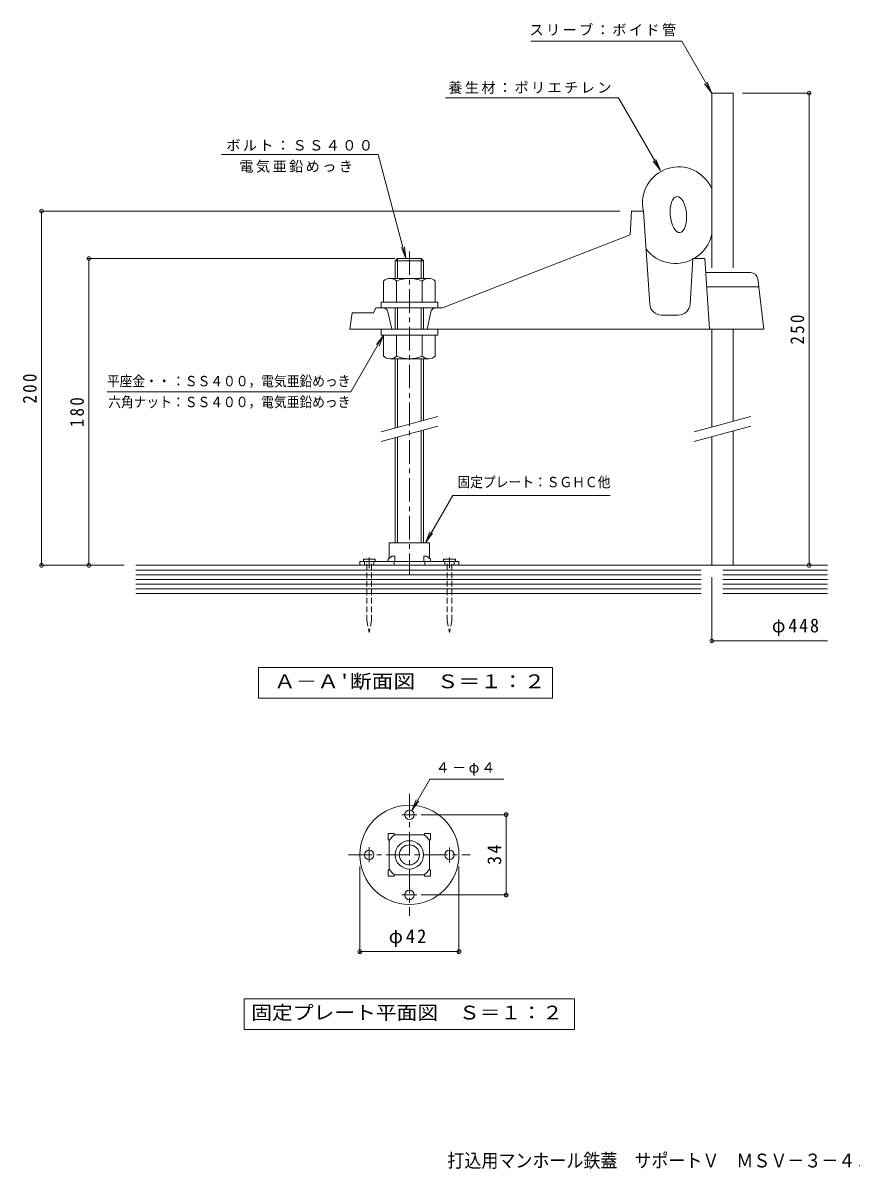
# Model space of a CAD drawing. Units: millimetres, scale not verified. Extents: x -345 to 356, y -272 to 213.
# Drawn here: x -345.3 to 5.5, y -272.1 to 213.4 of the extents above; entities that cross this region are included whole.
import ezdxf
from ezdxf.enums import TextEntityAlignment as Align

# ---------------------------------------------------------------- set-up
doc = ezdxf.new("R2010")
doc.units = ezdxf.units.MM
doc.header["$LTSCALE"] = 2
doc.header["$PDMODE"] = 32
doc.header["$PDSIZE"] = 1.6
doc.linetypes.add('CHAIN1', pattern=[8, 5, -1, 1, -1])
doc.linetypes.add('DASHED1', pattern=[1.8, 1.2, -0.6])
for name, color, linetype, lineweight in [('1-0', 4, 'Continuous', 9), ('1-4', 7, 'Continuous', 9), ('1-5', 2, 'Continuous', 9), ('1-8', 3, 'DASHED1', 9), ('1-9', 2, 'CHAIN1', 9), ('1-A', 2, 'Continuous', 9)]:
    doc.layers.add(name, color=color, linetype=linetype, lineweight=lineweight)
doc.styles.add('ＭＳ ゴシック', font='')
doc.styles.get('ＭＳ ゴシック').set_extended_font_data('MS Gothic')

msp = doc.modelspace()

# ---------------------------------------------------------------- linework, layer by layer
at = {"layer": '1-0', "color": 7}
for p, q in [((-130.084, 205.676), (-66.171, 205.676)), ((-53.47, 183.676), (-66.171, 205.676)), ((-53.47, 183.676), (-56.513, 187.642)), ((-53.47, 183.676), (-55.383, 188.295)), ((-166.278, 181.676), (-92.986, 181.676)), ((-75.219, 150.903), (-92.986, 181.676)), ((-194.865, 157.676), (-261.171, 157.676)), ((-183.075, 113.676), (-194.865, 157.676)), ((-75.219, 150.903), (-77.133, 155.522)), ((-75.219, 150.903), (-78.263, 154.869)), ((-92.469, 133.676), (-338.035, 133.676)), ((-337.435, -16.324), (-337.435, 133.676)), ((-183.075, 113.676), (-184.988, 118.295)), ((-183.075, 113.676), (-183.728, 118.633)), ((-187.826, 113.676), (-318.035, 113.676)), ((-317.435, -16.324), (-317.435, 113.676)), ((-192.559, 81.176), (-206.415, 57.176)), ((-192.559, 81.176), (-195.603, 77.209)), ((-192.559, 81.176), (-194.472, 76.556)), ((-206.415, 57.176), (-309.63, 57.176)), ((-193.609, 40.281), (-169.609, 46.712)), ((-60.969, 40.281), (-36.97, 46.712)), ((-193.609, 36.14), (-169.609, 42.57)), ((-60.969, 36.14), (-36.97, 42.57)), ((-302.435, -16.324), (-338.035, -16.324)), ((-53.47, -21.324), (-53.47, -48.924)), ((-53.47, -48.324), (-4.469, -48.324))]:
    msp.add_line(p, q, dxfattribs=at)
at = {"layer": '1-0'}
for p, q in [((-53.47, 183.676), (-44.47, 183.676)), ((-53.47, 109.676), (-53.47, 183.676)), ((-44.47, 109.676), (-44.47, 183.676)), ((-189.816, 105.176), (-173.401, 105.176)), ((-187.074, 104.05), (-187.074, 95.176)), ((-176.144, 104.05), (-176.144, 95.176)), ((-170.659, 104.05), (-170.659, 95.176)), ((-53.47, 42.29), (-53.47, 83.676)), ((-53.47, 83.676), (-44.47, 83.676)), ((-44.47, 44.702), (-44.47, 83.676)), ((-187.074, 72.301), (-187.074, 81.176)), ((-176.144, 72.301), (-176.144, 81.176)), ((-170.659, 72.301), (-170.659, 81.176)), ((-189.816, 71.176), (-173.401, 71.176)), ((-44.47, -16.324), (-44.47, 40.561)), ((-53.47, -16.324), (-53.47, 38.149)), ((-202.609, -14.724), (-202.609, -16.324)), ((-202.609, -16.324), (-160.609, -16.324)), ((-200.609, -16.324), (-200.609, -14.724)), ((-196.609, -16.324), (-196.609, -14.724)), ((-188.109, -14.724), (-188.109, -16.324)), ((-175.109, -14.724), (-175.109, -16.324)), ((-166.609, -16.324), (-166.609, -14.724)), ((-162.609, -16.324), (-162.609, -14.724))]:
    msp.add_line(p, q, dxfattribs=at)
at = {"layer": '1-0', "color": 2}
for p, q in [((-88.136, 123.675), (-87.47, 133.676)), ((-167.598, 92.676), (-88.136, 123.676)), ((-62.677, 94.364), (-61.47, 113.676)), ((-56.469, 113.676), (-61.47, 113.676)), ((-56.469, 113.676), (-54.47, 83.676)), ((-37.011, 107.676), (-56.136, 107.676)), ((-34.032, 105.033), (-31.47, 83.676)), ((-55.736, 101.676), (-33.75, 101.676)), ((-196.81, 90.676), (-195.81, 92.676)), ((-195.81, 92.676), (-167.598, 92.676)), ((-206.81, 83.676), (-205.809, 90.676)), ((-196.81, 90.676), (-205.809, 90.676)), ((-190.761, 91.109), (-189.109, 83.676)), ((-172.457, 91.109), (-174.109, 83.676)), ((-67.667, 89.676), (-74.799, 89.676)), ((-31.47, 83.676), (-206.81, 83.676)), ((-193.609, 83.676), (-169.609, 83.676))]:
    msp.add_line(p, q, dxfattribs=at)
at = {"layer": '1-0', "color": 2, "linetype": 'CHAIN1'}
msp.add_line((-181.609, 116.664), (-181.609, -20.154), dxfattribs=at)
at = {"layer": '1-0', "color": 3}
for p, q in [((-187.609, 112.676), (-186.609, 113.676)), ((-187.609, 112.676), (-175.609, 112.676)), ((-187.609, 112.676), (-187.609, 105.176)), ((-186.609, 113.676), (-186.609, 105.176)), ((-186.609, 113.676), (-176.609, 113.676)), ((-176.609, 113.676), (-176.609, 105.176)), ((-176.609, 113.676), (-175.609, 112.676)), ((-175.609, 112.676), (-175.609, 105.176)), ((-187.609, 92.676), (-187.609, 83.676)), ((-186.609, 92.676), (-186.609, 83.676)), ((-176.609, 92.676), (-176.609, 83.676)), ((-175.609, 92.676), (-175.609, 83.676)), ((-187.609, 71.176), (-187.609, 41.889)), ((-186.609, 71.176), (-186.609, 42.156)), ((-176.609, 71.176), (-176.609, 44.836)), ((-175.609, 71.176), (-175.609, 45.104)), ((-176.609, 40.695), (-176.609, -6.724)), ((-175.609, 40.963), (-175.609, -6.724)), ((-187.609, 37.747), (-187.609, -6.724)), ((-186.609, 38.015), (-186.609, -6.724))]:
    msp.add_line(p, q, dxfattribs=at)
at = {"layer": '1-0', "color": 6, "lineweight": 5}
for p, q in [((-193.609, 95.176), (-193.609, 92.676)), ((-192.559, 95.176), (-193.609, 95.176)), ((-169.609, 95.176), (-170.659, 95.176)), ((-169.609, 95.176), (-169.609, 92.676)), ((-193.609, 81.176), (-193.609, 83.676)), ((-169.609, 81.176), (-169.609, 83.676)), ((-192.559, 81.176), (-193.609, 81.176)), ((-169.609, 81.176), (-170.659, 81.176)), ((-297.435, -16.324), (-4.469, -16.324)), ((-297.435, -18.324), (-58.032, -18.324)), ((-48.844, -18.324), (-4.469, -18.324)), ((-297.435, -20.324), (-58.032, -20.324)), ((-297.435, -22.324), (-58.032, -22.324)), ((-48.844, -20.324), (-4.469, -20.324)), ((-48.844, -22.324), (-4.469, -22.324)), ((-297.435, -24.324), (-58.032, -24.324)), ((-297.435, -26.324), (-58.032, -26.324)), ((-297.435, -28.324), (-58.032, -28.324)), ((-48.844, -24.324), (-4.469, -24.324)), ((-48.844, -26.324), (-4.469, -26.324)), ((-48.844, -28.324), (-4.469, -28.324))]:
    msp.add_line(p, q, dxfattribs=at)
at = {"layer": '1-0', "linetype": 'CHAIN1'}
for p, q in [((-198.609, -17.562), (-198.609, -12.992)), ((-164.609, -17.562), (-164.609, -12.992)), ((-184.751, -121.956), (-178.41, -121.956)), ((-198.609, -142.098), (-198.609, -135.757)), ((-164.609, -135.814), (-164.609, -142.155)), ((-178.467, -155.956), (-184.808, -155.956))]:
    msp.add_line(p, q, dxfattribs=at)
at = {"layer": '1-0', "color": 2}
msp.add_lwpolyline([(-79.787, 94.335), (-82.47, 133.676), (-87.47, 133.676)], dxfattribs=at)
at = {"layer": '1-0'}
for points in [[(-192.559, 104.05), (-192.559, 95.176), (-170.659, 95.176)], [(-192.559, 72.301), (-192.559, 81.176), (-170.659, 81.176)], [(-202.609, -14.724), (-160.609, -14.724), (-160.609, -16.324)]]:
    msp.add_lwpolyline(points, dxfattribs=at)
for centre, radius in [((-181.609, -138.956), 21), ((-181.609, -121.956), 2), ((-198.609, -138.956), 2), ((-164.609, -138.956), 2), ((-181.609, -155.956), 2)]:
    msp.add_circle(centre, radius, dxfattribs=at)
at = {"layer": '1-0', "color": 6, "lineweight": 5}
for centre, radius, start, end in [((-67.569, 137.152), 15.301, 22.85582, 193.13155), ((-68.855, 127.249), 15.718, 300.28496, 348.18257), ((-68.855, 127.249), 15.718, 217.1418, 297.94325)]:
    msp.add_arc(centre, radius, start, end, dxfattribs=at)
at = {"layer": '1-0', "color": 2}
for centre, radius, start, end in [((-37.011, 104.676), 3, 6.84261, 90), ((-192.713, 90.676), 2, 12.52881, 90), ((-170.505, 90.676), 2, 90, 167.47154), ((-74.799, 94.676), 5, 183.90091, 270), ((-67.667, 94.676), 5, 270, 356.42345)]:
    msp.add_arc(centre, radius, start, end, dxfattribs=at)
at = {"layer": '1-0'}
for centre, radius, start, end in [((-189.816, 101.273), 3.903, 45.3613, 134.63896), ((-181.609, 91.348), 13.828, 66.7198, 113.2803), ((-173.401, 101.273), 3.903, 45.3613, 134.63818), ((-189.816, 75.079), 3.903, 225.36104, 314.6387), ((-181.609, 85.004), 13.828, 246.7197, 293.2802), ((-173.401, 75.079), 3.903, 225.36182, 314.6387)]:
    msp.add_arc(centre, radius, start, end, dxfattribs=at)
at = {"layer": '1-0', "color": 6, "lineweight": 5}
msp.add_ellipse((-67.642, 132.257), major_axis=(-0.667, 7.626), ratio=0.4507, dxfattribs=at)
at = {"layer": '1-0', "color": 7}
for p in [(-337.435, 133.676), (-317.435, 113.676), (-337.435, -16.324), (-317.435, -16.324), (-53.47, -48.324)]:
    msp.add_point(p, dxfattribs=at)
at = {"layer": '1-4'}
for p, q in [((-11.67, 183.676), (-40.47, 183.676)), ((-12.27, -16.324), (-12.27, 183.676)), ((-174.809, -6.724), (-163.262, 13.276)), ((-163.262, 13.276), (-96.566, 13.276)), ((-174.809, -6.724), (-172.895, -2.105)), ((-174.809, -6.724), (-171.765, -2.758)), ((-180.609, -120.224), (-178.695, -115.605)), ((-180.609, -120.224), (-177.565, -116.257)), ((-176.609, -121.956), (-140.009, -121.956)), ((-140.609, -155.956), (-140.609, -121.956)), ((-202.609, -143.956), (-202.609, -180.556)), ((-160.609, -143.956), (-160.609, -180.556)), ((-176.609, -155.956), (-140.009, -155.956)), ((-202.609, -179.956), (-160.609, -179.956))]:
    msp.add_line(p, q, dxfattribs=at)
at = {"layer": '1-4', "color": 2}
for p, q in [((-251.609, -212.956), (-251.609, -199.956)), ((-251.609, -199.956), (-111.609, -199.956)), ((-111.609, -212.956), (-111.609, -199.956)), ((-111.609, -212.956), (-251.609, -212.956))]:
    msp.add_line(p, q, dxfattribs=at)
at = {"layer": '1-4'}
msp.add_lwpolyline([(-180.609, -120.224), (-172.949, -106.956), (-141.526, -106.956)], dxfattribs=at)
for p in [(-12.27, 183.676), (-12.27, -16.324), (-140.609, -121.956), (-140.609, -155.956), (-202.609, -179.956), (-160.609, -179.956)]:
    msp.add_point(p, dxfattribs=at)
at = {"layer": '1-5'}
msp.add_lwpolyline([(-245.507, -72.655), (-245.507, -59.655), (-120.956, -59.655), (-120.956, -72.655)], close=True, dxfattribs=at)
at = {"layer": '1-8', "linetype": 'Continuous'}
for p, q in [((-201.109, -13.724), (-201.109, -14.724)), ((-196.109, -13.724), (-201.109, -13.724)), ((-196.109, -13.724), (-196.109, -14.724)), ((-167.109, -13.724), (-162.109, -13.724)), ((-167.109, -13.724), (-167.109, -14.724)), ((-162.109, -13.724), (-162.109, -14.724))]:
    msp.add_line(p, q, dxfattribs=at)
at = {"layer": '1-8'}
for p, q in [((-199.609, -39.724), (-199.609, -14.724)), ((-197.609, -39.724), (-197.609, -14.724)), ((-165.609, -39.724), (-165.609, -14.724)), ((-163.609, -39.724), (-163.609, -14.724)), ((-199.609, -39.724), (-198.609, -44.724)), ((-197.609, -39.724), (-198.609, -44.724)), ((-165.609, -39.724), (-164.609, -44.724)), ((-163.609, -39.724), (-164.609, -44.724))]:
    msp.add_line(p, q, dxfattribs=at)
at = {"layer": '1-9'}
for p, q in [((-181.609, -113.171), (-181.609, -164.742)), ((-207.394, -138.956), (-155.823, -138.956))]:
    msp.add_line(p, q, dxfattribs=at)
at = {"layer": '1-A'}
for p, q in [((-190.109, -6.724), (-190.109, -13.316)), ((-190.109, -6.724), (-173.109, -6.724)), ((-173.109, -6.724), (-173.109, -13.316)), ((-189.059, -12.459), (-190.609, -13.724)), ((-190.609, -13.724), (-190.609, -14.724)), ((-174.159, -12.459), (-172.609, -13.724)), ((-172.609, -13.724), (-172.609, -14.724)), ((-187.714, -130.456), (-188.214, -129.956)), ((-175.503, -130.456), (-187.714, -130.456)), ((-175.503, -130.456), (-175.003, -129.956)), ((-190.109, -132.851), (-190.609, -132.351)), ((-190.109, -132.851), (-190.109, -145.062)), ((-173.109, -132.851), (-172.609, -132.351)), ((-173.109, -145.062), (-173.109, -132.851)), ((-190.109, -145.062), (-190.609, -145.562)), ((-173.109, -145.062), (-172.609, -145.562)), ((-187.714, -147.456), (-188.214, -147.956)), ((-187.714, -147.456), (-175.503, -147.456)), ((-175.503, -147.456), (-175.003, -147.956))]:
    msp.add_line(p, q, dxfattribs=at)
for points in [[(-189.059, -12.459), (-187.714, -12.459), (-187.714, -14.724)], [(-174.159, -12.459), (-175.503, -12.459), (-175.503, -14.724)], [(-190.609, -132.351), (-190.609, -129.956), (-188.214, -129.956)], [(-175.003, -129.956), (-172.609, -129.956), (-172.609, -132.351)], [(-188.214, -147.956), (-190.609, -147.956), (-190.609, -145.562)], [(-172.609, -145.562), (-172.609, -147.956), (-175.003, -147.956)]]:
    msp.add_lwpolyline(points, dxfattribs=at)
for radius in [6, 4.25]:
    msp.add_circle((-181.609, -138.956), radius, dxfattribs=at)
for centre, start, end in [((-184.109, -136.456), 121.00261, 148.99734), ((-179.109, -136.456), 31.00261, 58.99734), ((-184.109, -141.456), 211.00261, 238.99734), ((-179.109, -141.456), 301.00261, 328.99734)]:
    msp.add_arc(centre, 7, start, end, dxfattribs=at)

# ---------------------------------------------------------------- texts
at = {"layer": '1-0', "color": 6, "style": 'ＭＳ ゴシック', "width": 0.9}
for s, p in [('平座金・・', (-309.774, 58.198)), ('：ＳＳ４００，電気亜鉛めっき', (-282.167, 58.198)), ('六角ナット：ＳＳ４００，電気亜鉛めっき', (-309.182, 49.348))]:
    msp.add_text(s, height=4.399, dxfattribs=at).set_placement(p, align=Align.BOTTOM_LEFT)
at = {"layer": '1-0', "color": 7, "char_height": 4.399, "attachment_point": 7, "style": 'ＭＳ ゴシック'}
for s, insert in [('\\T1.17;スリーブ：ボイド管', (-130.735, 207.799)), ('\\T1.17;養生材：ポリエチレン', (-165.167, 183.369)), ('\\T1.17;ボルト：ＳＳ４００', (-259.191, 159.129)), ('\\T1.17;電気亜鉛めっき', (-253.625, 149.947))]:
    msp.add_mtext(s, dxfattribs=dict(at, insert=insert))
at = {"layer": '1-0', "color": 2, "insert": (-28.032, -46.324), "char_height": 5.865, "attachment_point": 7, "style": 'ＭＳ ゴシック'}
msp.add_mtext('\\T1.21;\\W0.95;φ448', dxfattribs=at)
at = {"layer": '1-4', "color": 6, "style": 'ＭＳ ゴシック', "width": 0.9}
msp.add_text('固定プレート：ＳＧＨＣ他', height=4.399, dxfattribs=at).set_placement((-161.236, 15.432), align=Align.BOTTOM_LEFT)
at = {"layer": '1-4', "color": 2, "style": 'ＭＳ ゴシック', "width": 1.1}
msp.add_text('固定プレート平面図\u3000Ｓ＝１：２', height=5.865, dxfattribs=at).set_placement((-248.609, -210.456), align=Align.BOTTOM_LEFT)
at = {"layer": '1-4', "color": 2, "char_height": 5.865, "attachment_point": 7, "rotation": 90, "style": 'ＭＳ ゴシック'}
for s, insert in [('\\T1.27;\\W0.9;250', (-14.27, 77.176)), ('\\T1.27;\\W0.9;200', (-339.435, 52.176)), ('\\T1.27;\\W0.9;180', (-319.435, 42.176)), ('\\T1.27;\\W0.95;34', (-142.609, -143.206))]:
    msp.add_mtext(s, dxfattribs=dict(at, insert=insert))
at = {"layer": '1-4', "insert": (-170.531, -105.367), "char_height": 4.399, "attachment_point": 7, "style": 'ＭＳ ゴシック'}
msp.add_mtext('\\T1.17;４－φ４', dxfattribs=at)
at = {"layer": '1-4', "color": 2, "insert": (-190.359, -177.956), "char_height": 5.865, "attachment_point": 7, "style": 'ＭＳ ゴシック'}
msp.add_mtext('\\T1.19;φ42', dxfattribs=at)
at = {"layer": '1-5', "style": 'ＭＳ ゴシック', "width": 1.15}
msp.add_text("Ａ－Ａ'断面図\u3000Ｓ＝１：２", height=5.865, dxfattribs=at).set_placement((-238.982, -70.155), align=Align.BOTTOM_LEFT)
at = {"layer": '1-5', "color": 6, "style": 'ＭＳ ゴシック', "width": 0.9}
msp.add_text('打込用マンホール鉄蓋\u3000サポートＶ\u3000ＭＳＶ－３－４５０\u3000\u3000Ｃ＝２００', height=5.865, dxfattribs=at).set_placement((-165.485, -273.135), align=Align.BOTTOM_LEFT)

doc.saveas('drawing.dxf')
